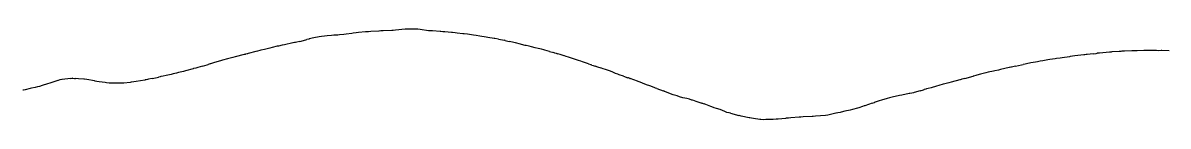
# Model space of a CAD drawing. Extents: x -31 to 210, y -65 to 38.
# Drawn here: x -0.8 to 29.34, y -15.03 to -12.65 of the extents above; entities that cross this region are included whole.
import ezdxf

# ---------------------------------------------------------------- set-up
doc = ezdxf.new("R2010")
doc.units = 0

msp = doc.modelspace()

# ---------------------------------------------------------------- linework, layer by layer
at = {"layer": 'MIDPLANE_Z0_OUTLINE'}
for p, q in [((9.2687, -12.6534), (9.0109, -12.68)), ((9.27, -12.6534), (9.2687, -12.6534)), ((9.2766, -12.6534), (9.27, -12.6534)), ((9.3359, -12.6532), (9.2766, -12.6534)), ((9.5944, -12.6527), (9.3359, -12.6532)), ((9.5955, -12.6528), (9.5944, -12.6527)), ((9.6016, -12.6528), (9.5955, -12.6528)), ((9.6609, -12.6607), (9.6016, -12.6528)), ((6.4896, -12.9705), (6.6512, -12.9295)), ((6.6512, -12.9295), (6.6766, -12.923)), ((6.6794, -12.9224), (6.6766, -12.923)), ((6.726, -12.9112), (6.6794, -12.9224)), ((6.7359, -12.9088), (6.726, -12.9112)), ((6.7391, -12.9081), (6.7359, -12.9088)), ((6.8645, -12.879), (6.7391, -12.9081)), ((7.0016, -12.8471), (6.8645, -12.879)), ((7.0609, -12.8408), (7.0016, -12.8471)), ((7.1399, -12.8323), (7.0609, -12.8408)), ((7.2097, -12.8251), (7.1399, -12.8323)), ((7.3266, -12.8131), (7.2097, -12.8251)), ((7.3859, -12.8116), (7.3266, -12.8131)), ((7.4881, -12.809), (7.3859, -12.8116)), ((7.5402, -12.8016), (7.4881, -12.809)), ((7.6516, -12.7858), (7.5402, -12.8016)), ((7.7109, -12.7785), (7.6516, -12.7858)), ((7.8625, -12.7597), (7.7109, -12.7785)), ((7.8923, -12.7561), (7.8625, -12.7597)), ((7.9766, -12.7462), (7.8923, -12.7561)), ((8.0359, -12.7406), (7.9766, -12.7462)), ((8.2243, -12.7228), (8.0359, -12.7406)), ((8.242, -12.7213), (8.2243, -12.7228)), ((8.3016, -12.716), (8.242, -12.7213)), ((8.3609, -12.7123), (8.3016, -12.716)), ((8.5729, -12.6993), (8.3609, -12.7123)), ((8.5843, -12.6986), (8.5729, -12.6993)), ((8.6266, -12.6962), (8.5843, -12.6986)), ((8.6859, -12.6943), (8.6266, -12.6962)), ((8.9098, -12.6873), (8.6859, -12.6943)), ((8.9183, -12.6871), (8.9098, -12.6873)), ((8.9516, -12.6861), (8.9183, -12.6871)), ((9.0109, -12.68), (8.9516, -12.6861)), ((9.882, -12.6902), (9.6609, -12.6607)), ((9.8913, -12.6906), (9.882, -12.6902)), ((9.9266, -12.6921), (9.8913, -12.6906)), ((9.9859, -12.6972), (9.9266, -12.6921)), ((10.1831, -12.7141), (9.9859, -12.6972)), ((10.1989, -12.7149), (10.1831, -12.7141)), ((10.2516, -12.7177), (10.1989, -12.7149)), ((10.3109, -12.7228), (10.2516, -12.7177)), ((10.4844, -12.7377), (10.3109, -12.7228)), ((10.5085, -12.7396), (10.4844, -12.7377)), ((10.5766, -12.7452), (10.5085, -12.7396)), ((10.6359, -12.7523), (10.5766, -12.7452)), ((10.7779, -12.7693), (10.6359, -12.7523)), ((10.8168, -12.7737), (10.7779, -12.7693)), ((10.9016, -12.7833), (10.8168, -12.7737)), ((10.9609, -12.7924), (10.9016, -12.7833)), ((11.0639, -12.8082), (10.9609, -12.7924)), ((11.1333, -12.8183), (11.0639, -12.8082)), ((11.2266, -12.8318), (11.1333, -12.8183)), ((11.2859, -12.8404), (11.2266, -12.8318)), ((11.3478, -12.8494), (11.2859, -12.8404)), ((11.4901, -12.8747), (11.3478, -12.8494)), ((11.5516, -12.8857), (11.4901, -12.8747)), ((11.6109, -12.8922), (11.5516, -12.8857)), ((11.6281, -12.8941), (11.6109, -12.8922)), ((11.7192, -12.9112), (11.6281, -12.8941)), ((11.7192, -12.9112), (11.8766, -12.9408)), ((11.8791, -12.9414), (11.8766, -12.9408)), ((11.9005, -12.9467), (11.8791, -12.9414)), ((11.9005, -12.9467), (11.9359, -12.9551)), ((11.9359, -12.9551), (12.0001, -12.9705)), ((5.3373, -13.2362), (5.1283, -13.2908)), ((5.3766, -13.226), (5.3373, -13.2362)), ((5.4359, -13.211), (5.3766, -13.226)), ((5.4697, -13.2024), (5.4359, -13.211)), ((5.5607, -13.1801), (5.4697, -13.2024)), ((5.7016, -13.1456), (5.5607, -13.1801)), ((5.7609, -13.1318), (5.7016, -13.1456)), ((5.8971, -13.1), (5.7609, -13.1318)), ((5.9308, -13.0925), (5.8971, -13.1)), ((6.0266, -13.0712), (5.9308, -13.0925)), ((6.0859, -13.0586), (6.0266, -13.0712)), ((6.3114, -13.0108), (6.0859, -13.0586)), ((6.3191, -13.0092), (6.3114, -13.0108)), ((6.3516, -13.0027), (6.3191, -13.0092)), ((6.3754, -12.9971), (6.3516, -13.0027)), ((6.4109, -12.9889), (6.3754, -12.9971)), ((6.4896, -12.9705), (6.4109, -12.9889)), ((12.0855, -12.991), (12.0001, -12.9705)), ((12.1627, -13.0094), (12.0855, -12.991)), ((12.1709, -13.0112), (12.1627, -13.0094)), ((12.2016, -13.0177), (12.1709, -13.0112)), ((12.2609, -13.0333), (12.2016, -13.0177)), ((12.4215, -13.0757), (12.2609, -13.0333)), ((12.453, -13.0827), (12.4215, -13.0757)), ((12.5266, -13.099), (12.453, -13.0827)), ((12.5859, -13.1144), (12.5266, -13.099)), ((12.6827, -13.1395), (12.5859, -13.1144)), ((12.7691, -13.1601), (12.6827, -13.1395)), ((12.8516, -13.1798), (12.7691, -13.1601)), ((12.9109, -13.1966), (12.8516, -13.1798)), ((12.9418, -13.2054), (12.9109, -13.1966)), ((13.06, -13.2362), (12.9418, -13.2054)), ((13.06, -13.2362), (13.1766, -13.2666)), ((27.8016, -13.2542), (27.5359, -13.2787)), ((27.8045, -13.254), (27.8016, -13.2542)), ((27.8463, -13.2509), (27.8045, -13.254)), ((27.8609, -13.2498), (27.8463, -13.2509)), ((28.055, -13.2362), (27.8609, -13.2498)), ((28.1047, -13.2327), (28.055, -13.2362)), ((28.1266, -13.2312), (28.1047, -13.2327)), ((28.1859, -13.2285), (28.1266, -13.2312)), ((28.194, -13.2281), (28.1859, -13.2285)), ((28.3889, -13.2198), (28.194, -13.2281)), ((28.4516, -13.2171), (28.3889, -13.2198)), ((28.5109, -13.2162), (28.4516, -13.2171)), ((28.5313, -13.2159), (28.5109, -13.2162)), ((28.706, -13.2133), (28.5313, -13.2159)), ((28.7766, -13.2122), (28.706, -13.2133)), ((28.8359, -13.2128), (28.7766, -13.2122)), ((28.8591, -13.213), (28.8359, -13.2128)), ((29.0379, -13.2146), (28.8591, -13.213)), ((29.1016, -13.2151), (29.0379, -13.2146)), ((29.1609, -13.2141), (29.1016, -13.2151)), ((29.1835, -13.2137), (29.1609, -13.2141)), ((29.3747, -13.2188), (29.1835, -13.2137)), ((4.1318, -13.5612), (4.0808, -13.578)), ((4.1359, -13.5599), (4.1318, -13.5612)), ((4.1379, -13.5592), (4.1359, -13.5599)), ((4.2481, -13.5262), (4.1379, -13.5592)), ((4.4016, -13.4801), (4.2481, -13.5262)), ((4.4609, -13.4644), (4.4016, -13.4801)), ((4.5926, -13.4295), (4.4609, -13.4644)), ((4.6267, -13.4201), (4.5926, -13.4295)), ((4.7266, -13.3926), (4.6267, -13.4201)), ((4.7859, -13.3779), (4.7266, -13.3926)), ((5.0295, -13.3177), (4.7859, -13.3779)), ((5.0331, -13.3167), (5.0295, -13.3177)), ((5.0516, -13.3116), (5.0331, -13.3167)), ((5.0607, -13.3091), (5.0516, -13.3116)), ((5.1101, -13.2955), (5.0607, -13.3091)), ((5.1109, -13.2953), (5.1101, -13.2955)), ((5.1283, -13.2908), (5.1109, -13.2953)), ((13.179, -13.2674), (13.1766, -13.2666)), ((13.1987, -13.2735), (13.179, -13.2674)), ((13.1987, -13.2735), (13.2359, -13.2841)), ((13.2359, -13.2841), (13.2761, -13.2955)), ((13.3457, -13.3178), (13.2761, -13.2955)), ((13.447, -13.3502), (13.3457, -13.3178)), ((13.4596, -13.3539), (13.447, -13.3502)), ((13.5016, -13.3662), (13.4596, -13.3539)), ((13.5609, -13.3865), (13.5016, -13.3662)), ((13.6911, -13.431), (13.5609, -13.3865)), ((13.7456, -13.4481), (13.6911, -13.431)), ((13.8266, -13.4735), (13.7456, -13.4481)), ((13.8859, -13.4947), (13.8266, -13.4735)), ((13.935, -13.5122), (13.8859, -13.4947)), ((14.0856, -13.5612), (13.935, -13.5122)), ((14.0856, -13.5612), (14.1516, -13.5827)), ((25.6156, -13.5612), (25.5859, -13.567)), ((25.733, -13.5386), (25.6156, -13.5612)), ((25.8516, -13.5157), (25.733, -13.5386)), ((25.9109, -13.505), (25.8516, -13.5157)), ((25.9796, -13.4926), (25.9109, -13.505)), ((26.0519, -13.4803), (25.9796, -13.4926)), ((26.1766, -13.4592), (26.0519, -13.4803)), ((26.2359, -13.4498), (26.1766, -13.4592)), ((26.3683, -13.4289), (26.2359, -13.4498)), ((26.4056, -13.4233), (26.3683, -13.4289)), ((26.5016, -13.4091), (26.4056, -13.4233)), ((26.5609, -13.4007), (26.5016, -13.4091)), ((26.7479, -13.3742), (26.5609, -13.4007)), ((26.766, -13.3715), (26.7479, -13.3742)), ((26.8266, -13.3622), (26.766, -13.3715)), ((26.8859, -13.3547), (26.8266, -13.3622)), ((27.1226, -13.3246), (26.8859, -13.3547)), ((27.1283, -13.3238), (27.1226, -13.3246)), ((27.1516, -13.3206), (27.1283, -13.3238)), ((27.1916, -13.316), (27.1516, -13.3206)), ((27.2109, -13.3138), (27.1916, -13.316)), ((27.3722, -13.2955), (27.2109, -13.3138)), ((27.3722, -13.2955), (27.4523, -13.2869)), ((27.4523, -13.2869), (27.4766, -13.2843)), ((27.4786, -13.2841), (27.4766, -13.2843)), ((27.4891, -13.2831), (27.4786, -13.2841)), ((27.5359, -13.2787), (27.4891, -13.2831)), ((3.1016, -13.84), (2.9774, -13.8674)), ((3.1609, -13.8251), (3.1016, -13.84)), ((3.2426, -13.8046), (3.1609, -13.8251)), ((3.3004, -13.7905), (3.2426, -13.8046)), ((3.4266, -13.7597), (3.3004, -13.7905)), ((3.4859, -13.7435), (3.4266, -13.7597)), ((3.6825, -13.6896), (3.4859, -13.7435)), ((3.6967, -13.6858), (3.6825, -13.6896)), ((3.7516, -13.6713), (3.6967, -13.6858)), ((3.7825, -13.6625), (3.7516, -13.6713)), ((3.8109, -13.6545), (3.7825, -13.6625)), ((3.9301, -13.6205), (3.8109, -13.6545)), ((3.9301, -13.6205), (4.056, -13.5852)), ((4.056, -13.5852), (4.0766, -13.5794)), ((4.0808, -13.578), (4.0766, -13.5794)), ((14.1538, -13.5835), (14.1516, -13.5827)), ((14.18, -13.5921), (14.1538, -13.5835)), ((14.18, -13.5921), (14.2109, -13.6025)), ((14.2109, -13.6025), (14.2646, -13.6205)), ((14.3396, -13.6469), (14.2646, -13.6205)), ((14.4215, -13.6756), (14.3396, -13.6469)), ((14.4342, -13.6792), (14.4215, -13.6756)), ((14.4766, -13.691), (14.4342, -13.6792)), ((14.5359, -13.7115), (14.4766, -13.691)), ((14.6657, -13.7564), (14.5359, -13.7115)), ((14.7259, -13.781), (14.6657, -13.7564)), ((14.8016, -13.8119), (14.7259, -13.781)), ((14.8609, -13.8337), (14.8016, -13.8119)), ((14.8993, -13.8478), (14.8609, -13.8337)), ((15.0094, -13.8862), (14.8993, -13.8478)), ((24.3091, -13.863), (24.2859, -13.8689)), ((24.4046, -13.8363), (24.3091, -13.863)), ((24.5516, -13.7951), (24.4046, -13.8363)), ((24.6109, -13.7815), (24.5516, -13.7951)), ((24.7469, -13.7503), (24.6109, -13.7815)), ((24.782, -13.744), (24.7469, -13.7503)), ((24.8766, -13.727), (24.782, -13.744)), ((24.9359, -13.7128), (24.8766, -13.727)), ((25.1637, -13.6585), (24.9359, -13.7128)), ((25.1712, -13.657), (25.1637, -13.6585)), ((25.2016, -13.651), (25.1712, -13.657)), ((25.2253, -13.6455), (25.2016, -13.651)), ((25.2609, -13.6372), (25.2253, -13.6455)), ((25.3324, -13.6205), (25.2609, -13.6372)), ((25.3324, -13.6205), (25.4877, -13.5873)), ((25.4877, -13.5873), (25.5266, -13.579)), ((25.5299, -13.5783), (25.5266, -13.579)), ((25.5788, -13.5683), (25.5299, -13.5783)), ((25.5859, -13.567), (25.5788, -13.5683)), ((-0.3596, -14.1567), (-0.4141, -14.1692)), ((-0.2911, -14.135), (-0.3596, -14.1567)), ((-0.1484, -14.0898), (-0.2911, -14.135)), ((-0.0891, -14.0704), (-0.1484, -14.0898)), ((0.1206, -14.0015), (-0.0891, -14.0704)), ((0.1316, -13.9974), (0.1206, -14.0015)), ((0.1766, -13.9807), (0.1316, -13.9974)), ((0.2237, -13.9745), (0.1766, -13.9807)), ((0.2359, -13.9729), (0.2237, -13.9745)), ((0.4522, -13.9455), (0.2359, -13.9729)), ((0.4522, -13.9455), (0.4879, -13.9421)), ((0.4879, -13.9421), (0.5016, -13.9408)), ((0.5027, -13.9408), (0.5016, -13.9408)), ((0.5063, -13.9409), (0.5027, -13.9408)), ((0.5063, -13.9409), (0.5609, -13.944)), ((0.5609, -13.944), (0.5859, -13.9455)), ((0.6675, -13.952), (0.5859, -13.9455)), ((0.8089, -13.9633), (0.6675, -13.952)), ((0.8115, -13.9636), (0.8089, -13.9633)), ((0.8266, -13.9651), (0.8115, -13.9636)), ((0.8859, -13.9754), (0.8266, -13.9651)), ((1.0866, -14.0106), (0.8859, -13.9754)), ((1.1012, -14.0134), (1.0866, -14.0106)), ((1.1516, -14.0231), (1.1012, -14.0134)), ((1.2109, -14.0316), (1.1516, -14.0231)), ((1.3691, -14.0531), (1.2109, -14.0316)), ((1.3997, -14.0571), (1.3691, -14.0531)), ((1.4766, -14.0672), (1.3997, -14.0571)), ((1.5359, -14.0687), (1.4766, -14.0672)), ((1.676, -14.0712), (1.5359, -14.0687)), ((1.7131, -14.0714), (1.676, -14.0712)), ((1.8016, -14.0719), (1.7131, -14.0714)), ((1.8609, -14.066), (1.8016, -14.0719)), ((2.0223, -14.0498), (1.8609, -14.066)), ((2.0487, -14.0469), (2.0223, -14.0498)), ((2.1266, -14.0383), (2.0487, -14.0469)), ((2.1859, -14.0276), (2.1266, -14.0383)), ((2.4097, -13.9875), (2.1859, -14.0276)), ((2.4179, -13.9859), (2.4097, -13.9875)), ((2.4516, -13.9795), (2.4179, -13.9859)), ((2.4791, -13.9736), (2.4516, -13.9795)), ((2.5109, -13.9666), (2.4791, -13.9736)), ((2.6089, -13.9455), (2.5109, -13.9666)), ((2.6089, -13.9455), (2.74, -13.9192)), ((2.74, -13.9192), (2.7766, -13.9119)), ((2.7807, -13.911), (2.7766, -13.9119)), ((2.82, -13.9021), (2.7807, -13.911)), ((2.8359, -13.8986), (2.82, -13.9021)), ((2.892, -13.8862), (2.8359, -13.8986)), ((2.9774, -13.8674), (2.892, -13.8862)), ((15.0094, -13.8862), (15.1266, -13.9271)), ((15.1285, -13.9278), (15.1266, -13.9271)), ((15.14, -13.9321), (15.1285, -13.9278)), ((15.1784, -13.9452), (15.14, -13.9321)), ((15.1794, -13.9455), (15.1784, -13.9452)), ((15.1794, -13.9455), (15.1859, -13.948)), ((15.3765, -14.0206), (15.1859, -13.948)), ((15.3964, -14.0276), (15.3765, -14.0206)), ((15.4516, -14.047), (15.3964, -14.0276)), ((15.5109, -14.0701), (15.4516, -14.047)), ((15.6125, -14.1096), (15.5109, -14.0701)), ((15.7077, -14.1437), (15.6125, -14.1096)), ((15.7766, -14.1684), (15.7077, -14.1437)), ((23.2516, -14.1482), (23.1064, -14.1889)), ((23.3109, -14.1316), (23.2516, -14.1482)), ((23.4217, -14.1004), (23.3109, -14.1316)), ((23.465, -14.0888), (23.4217, -14.1004)), ((23.5766, -14.0589), (23.465, -14.0888)), ((23.6359, -14.043), (23.5766, -14.0589)), ((23.866, -13.9812), (23.6359, -14.043)), ((23.873, -13.9792), (23.866, -13.9812)), ((23.9016, -13.9714), (23.873, -13.9792)), ((23.9181, -13.9667), (23.9016, -13.9714)), ((23.9609, -13.9546), (23.9181, -13.9667)), ((23.9928, -13.9455), (23.9609, -13.9546)), ((23.9928, -13.9455), (24.2176, -13.8862)), ((24.2266, -13.8838), (24.2176, -13.8862)), ((24.2859, -13.8689), (24.2266, -13.8838)), ((-0.7947, -14.2544), (-0.7984, -14.2553)), ((-0.7781, -14.2503), (-0.7947, -14.2544)), ((-0.7391, -14.2418), (-0.7781, -14.2503)), ((-0.6027, -14.2112), (-0.7391, -14.2418)), ((-0.5744, -14.2049), (-0.6027, -14.2112)), ((-0.4734, -14.1824), (-0.5744, -14.2049)), ((-0.4141, -14.1692), (-0.4734, -14.1824)), ((15.8359, -14.1919), (15.7766, -14.1684)), ((15.8498, -14.1974), (15.8359, -14.1919)), ((15.8879, -14.2112), (15.8498, -14.1974)), ((15.8879, -14.2112), (16.0511, -14.2705)), ((16.0797, -14.2818), (16.0511, -14.2705)), ((16.0873, -14.2848), (16.0797, -14.2818)), ((16.09, -14.2859), (16.0873, -14.2848)), ((16.1016, -14.2902), (16.09, -14.2859)), ((16.1609, -14.3138), (16.1016, -14.2902)), ((16.3201, -14.3771), (16.1609, -14.3138)), ((16.3533, -14.386), (16.3201, -14.3771)), ((16.4266, -14.4058), (16.3533, -14.386)), ((16.4859, -14.4253), (16.4266, -14.4058)), ((16.5695, -14.4526), (16.4859, -14.4253)), ((16.6765, -14.4773), (16.5695, -14.4526)), ((22.0109, -14.4555), (21.9516, -14.4695)), ((22.1165, -14.4306), (22.0109, -14.4555)), ((22.1637, -14.42), (22.1165, -14.4306)), ((22.2766, -14.3946), (22.1637, -14.42)), ((22.3359, -14.3823), (22.2766, -14.3946)), ((22.5302, -14.342), (22.3359, -14.3823)), ((22.5461, -14.3394), (22.5302, -14.342)), ((22.6016, -14.3306), (22.5461, -14.3394)), ((22.6413, -14.3197), (22.6016, -14.3306)), ((22.6609, -14.3143), (22.6413, -14.3197)), ((22.8199, -14.2705), (22.6609, -14.3143)), ((22.8199, -14.2705), (22.9102, -14.2446)), ((22.9102, -14.2446), (22.9266, -14.2399)), ((22.9309, -14.2386), (22.9266, -14.2399)), ((22.97, -14.2272), (22.9309, -14.2386)), ((22.9859, -14.2227), (22.97, -14.2272)), ((23.0269, -14.2112), (22.9859, -14.2227)), ((23.1064, -14.1889), (23.0269, -14.2112)), ((16.7516, -14.4946), (16.6765, -14.4773)), ((16.8109, -14.513), (16.7516, -14.4946)), ((16.8287, -14.5185), (16.8109, -14.513)), ((16.8878, -14.5362), (16.8287, -14.5185)), ((16.8878, -14.5362), (17.0766, -14.5928)), ((17.077, -14.5929), (17.0766, -14.5928)), ((17.0787, -14.5935), (17.077, -14.5929)), ((17.0829, -14.5951), (17.0787, -14.5935)), ((17.0839, -14.5955), (17.0829, -14.5951)), ((17.0839, -14.5955), (17.1359, -14.6157)), ((17.3128, -14.6844), (17.1359, -14.6157)), ((17.3386, -14.6939), (17.3128, -14.6844)), ((17.4016, -14.7173), (17.3386, -14.6939)), ((17.4609, -14.7357), (17.4016, -14.7173)), ((17.5568, -14.7654), (17.4609, -14.7357)), ((17.6769, -14.8159), (17.5568, -14.7654)), ((21.0359, -14.7615), (20.9766, -14.7762)), ((21.1684, -14.7288), (21.0359, -14.7615)), ((21.2021, -14.7182), (21.1684, -14.7288)), ((21.3016, -14.6868), (21.2021, -14.7182)), ((21.3482, -14.6702), (21.3016, -14.6868)), ((21.3609, -14.6656), (21.3482, -14.6702)), ((21.5579, -14.5955), (21.3609, -14.6656)), ((21.5579, -14.5955), (21.6159, -14.5759)), ((21.6159, -14.5759), (21.6266, -14.5723)), ((21.6307, -14.571), (21.6266, -14.5723)), ((21.6606, -14.5615), (21.6307, -14.571)), ((21.6859, -14.5535), (21.6606, -14.5615)), ((21.7406, -14.5362), (21.6859, -14.5535)), ((21.7974, -14.5183), (21.7406, -14.5362)), ((21.9516, -14.4695), (21.7974, -14.5183)), ((17.7266, -14.8368), (17.6769, -14.8159)), ((17.7859, -14.8505), (17.7266, -14.8368)), ((17.7946, -14.8525), (17.7859, -14.8505)), ((17.8266, -14.8612), (17.7946, -14.8525)), ((17.8266, -14.8612), (18.0442, -14.9205)), ((18.0492, -14.9218), (18.0442, -14.9205)), ((18.0501, -14.922), (18.0492, -14.9218)), ((18.0503, -14.9221), (18.0501, -14.922)), ((18.0516, -14.9226), (18.0503, -14.9221)), ((18.1109, -14.9347), (18.0516, -14.9226)), ((18.3197, -14.9774), (18.1109, -14.9347)), ((18.3328, -14.9802), (18.3197, -14.9774)), ((18.3766, -14.9896), (18.3328, -14.9802)), ((18.4359, -14.9994), (18.3766, -14.9896)), ((18.5963, -15.0259), (18.4359, -14.9994)), ((18.6253, -15.0273), (18.5963, -15.0259)), ((18.7016, -15.031), (18.6253, -15.0273)), ((18.7609, -15.0289), (18.7016, -15.031)), ((18.924, -15.0232), (18.7609, -15.0289)), ((18.9506, -15.0217), (18.924, -15.0232)), ((19.0266, -15.0175), (18.9506, -15.0217)), ((19.0859, -15.0122), (19.0266, -15.0175)), ((19.2774, -14.9948), (19.0859, -15.0122)), ((19.2944, -14.9933), (19.2774, -14.9948)), ((19.3516, -14.9882), (19.2944, -14.9933)), ((19.4109, -14.9835), (19.3516, -14.9882)), ((19.6315, -14.9657), (19.4109, -14.9835)), ((19.6409, -14.965), (19.6315, -14.9657)), ((19.6766, -14.9625), (19.6409, -14.965)), ((19.7359, -14.9591), (19.6766, -14.9625)), ((19.9768, -14.9453), (19.7359, -14.9591)), ((19.9817, -14.9451), (19.9768, -14.9453)), ((20.0016, -14.9442), (19.9817, -14.9451)), ((20.0609, -14.9401), (20.0016, -14.9442)), ((20.3255, -14.9216), (20.0609, -14.9401)), ((20.3257, -14.9216), (20.3255, -14.9216)), ((20.3266, -14.9216), (20.3257, -14.9216)), ((20.3273, -14.9214), (20.3266, -14.9216)), ((20.3318, -14.9205), (20.3273, -14.9214)), ((20.3859, -14.9087), (20.3318, -14.9205)), ((20.6, -14.8621), (20.3859, -14.9087)), ((20.604, -14.8612), (20.6, -14.8621)), ((20.6516, -14.8508), (20.604, -14.8612)), ((20.7109, -14.8369), (20.6516, -14.8508)), ((20.7427, -14.8294), (20.7109, -14.8369)), ((20.8387, -14.8076), (20.7427, -14.8294)), ((20.9766, -14.7762), (20.8387, -14.8076))]:
    msp.add_line(p, q, dxfattribs=at)

doc.saveas('drawing.dxf')
